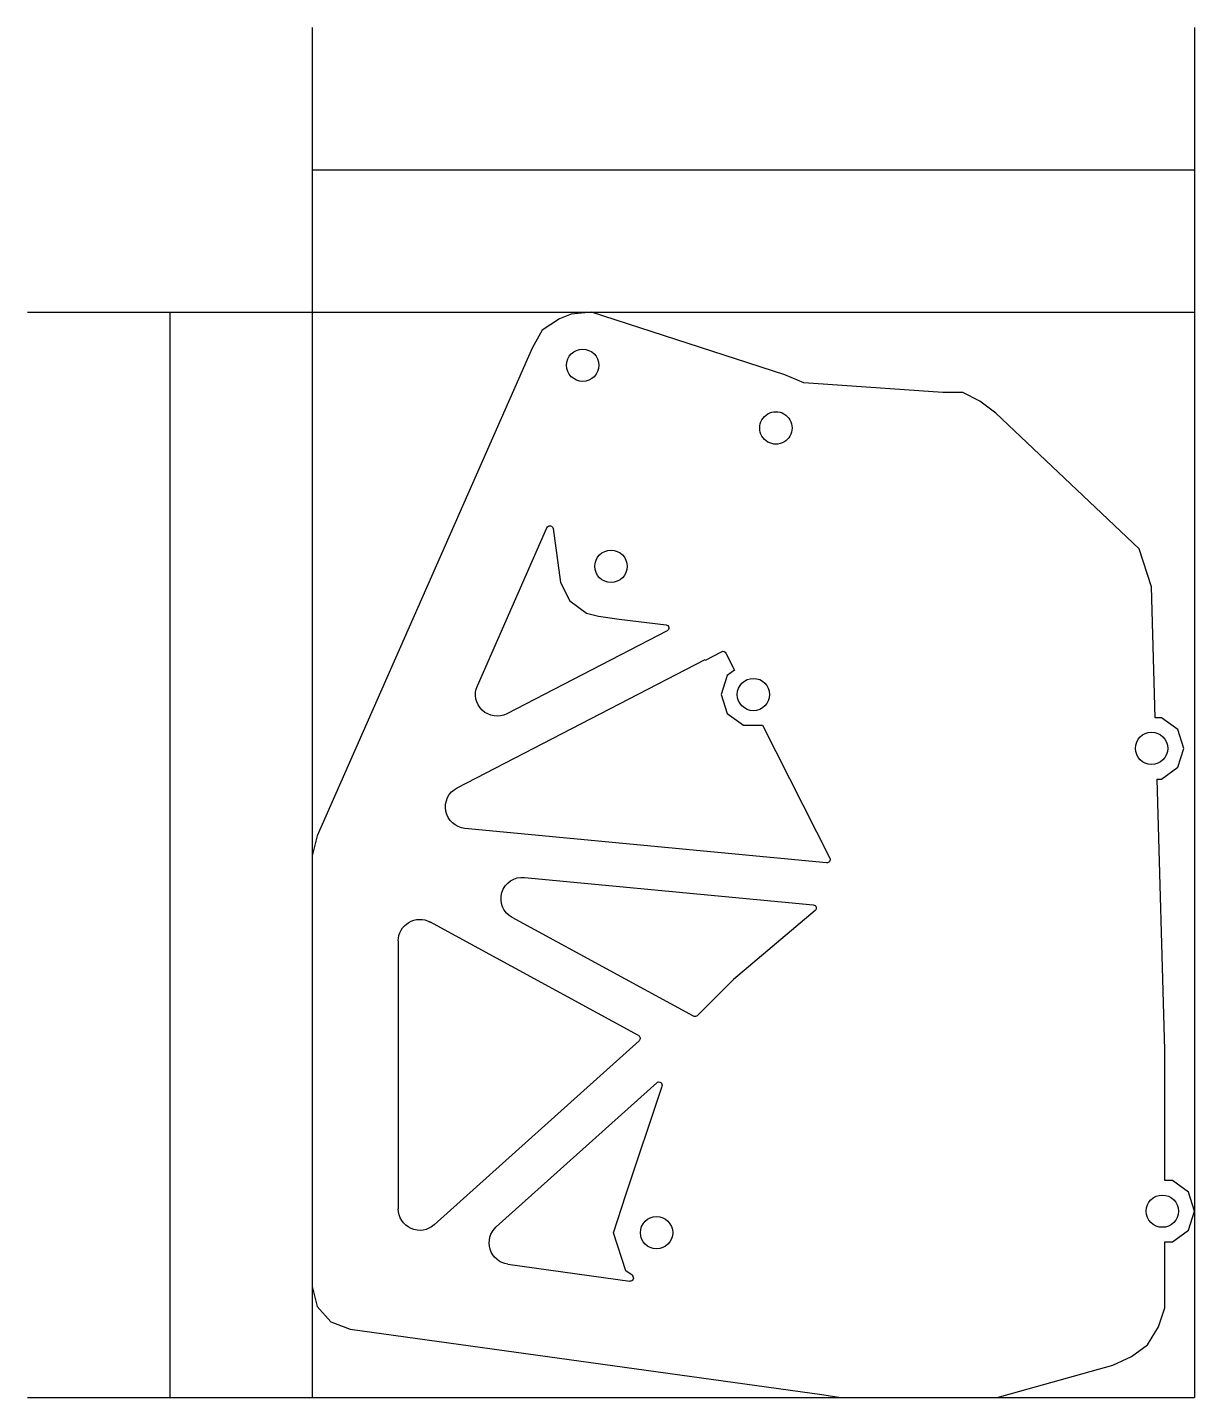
# Model space of a CAD drawing. Header units: millimetres. Extents: x 0 to 108, y -127 to 0.
import ezdxf

# ---------------------------------------------------------------- set-up
doc = ezdxf.new("R2010")
doc.units = ezdxf.units.MM
doc.layers.get('0').update_dxf_attribs({"linetype": 'CONTINUOUS'})

msp = doc.modelspace()

# ---------------------------------------------------------------- linework, layer by layer
for p, q in [((26.46, 0), (26.46, -127.3)), ((26.46, 0), (26.46, -127.3)), ((108.46, 0), (108.46, -127.3)), ((108.46, 0), (108.46, -127.3)), ((26.46, -13.23), (108.46, -13.23)), ((26.46, -13.23), (108.46, -13.23)), ((0, -26.46), (108.46, -26.46)), ((0, -26.46), (108.46, -26.46)), ((13.23, -26.46), (13.23, -127.3)), ((13.23, -26.46), (13.23, -127.3)), ((56.79, -93.65), (37.41, -83.11)), ((34.46, -84.87), (34.46, -109.76)), ((37.79, -111.25), (56.85, -94.14)), ((58.48, -98.05), (43.57, -111.43)), ((55.6, -108.45), (58.97, -98.37)), ((54.46, -111.98), (55.6, -108.45)), ((55.6, -115.51), (54.46, -111.98)), ((44.63, -114.9), (55.97, -116.47)), ((56.19, -115.93), (55.6, -115.51)), ((0, -127.3), (108.46, -127.3)), ((0, -127.3), (108.46, -127.3))]:
    msp.add_line(p, q)
msp.add_lwpolyline([(73.81, -127.02), (75.58, -127.3), (90.11, -127.3), (100.86, -124.3), (102.58, -123.48), (104.08, -122.39), (105.11, -120.73), (105.68, -118.97), (105.68, -112.83), (106.39, -112.83), (107.89, -111.74), (108.46, -109.98), (107.89, -108.22), (106.39, -107.13), (105.68, -107.13), (105.68, -95), (104.97, -69.83), (105.39, -69.83), (106.89, -68.74), (107.46, -66.98), (106.89, -65.22), (105.39, -64.13), (104.8, -64.13), (104.46, -51.98), (103.31, -48.45), (90, -35.83), (88.5, -34.74), (86.91, -33.91), (85.05, -33.91), (72.15, -33.01), (70.38, -32.29), (52.43, -26.46), (50.53, -26.64), (49.44, -27.08), (47.83, -28.12), (46.9, -29.79), (26.92, -75.12), (26.46, -76.98), (26.46, -116.98), (26.92, -118.84), (28.19, -120.27), (29.98, -120.95)], close=True)
for points in [[(59.44, -56.06), (44.56, -63.76), (44.56, -63.76, -0.707465), (41.81, -61.17), (48.28, -46.49, -0.755029), (48.85, -46.57), (49.55, -51.57), (50.4, -53.28), (51.94, -54.41), (53.08, -54.7), (54.98, -54.98), (59.34, -55.5, -0.739057)], [(39.93, -70.65), (62.98, -58.74), (63, -58.78), (64.5, -58, -0.418036), (64.91, -58.13), (65.72, -59.72), (65.03, -60.22), (64.46, -61.98), (65.03, -63.74), (66.53, -64.83), (68.31, -64.83), (74.56, -77.18, -0.590699), (74.26, -77.62), (40.65, -74.42, -0.748384)], [(61.88, -91.87), (45.05, -82.71), (45.05, -82.71, -0.816148), (46.19, -78.97), (73.03, -81.52, -0.664216), (73.19, -82.05), (65.6, -88.45), (62.24, -91.82, -0.332432)]]:
    msp.add_lwpolyline(points, format="xyb", close=True)
at = {"extrusion": (0, 0, -1)}
for centre, radius, start, end in [((-51.6, -31.39), 1.5, 0, 180), ((-51.6, -31.39), 1.5, -180, 0), ((-69.55, -37.21), 1.5, -0.0576, 180.0576), ((-69.55, -37.22), 1.5, -180.0576, 0.0576), ((-54.23, -50.07), 1.5, 0, 180), ((-54.23, -50.07), 1.5, -180, 0), ((-67.46, -61.98), 1.5, 0, 180), ((-67.46, -61.98), 1.5, -180, 0), ((-104.46, -66.98), 1.5, 0, 180), ((-104.46, -66.98), 1.5, -180, 0), ((-36.46, -84.87), 2, -0.0002, 118.554), ((-56.64, -93.92), 0.3, 118.5514, 228.0856), ((-58.68, -98.27), 0.3, 48.081, 198.4352), ((-105.46, -109.98), 1.5, 0, 180), ((-36.46, -109.76), 2, 228.0828, 360), ((-58.46, -111.98), 1.5, 0, 180), ((-105.46, -109.98), 1.5, -180, 0), ((-44.91, -112.92), 2, -82.1212, 48.0836), ((-58.46, -111.98), 1.5, -180, 0), ((-56.01, -116.18), 0.3, 126.0062, 277.8741)]:
    msp.add_arc(centre, radius, start, end, dxfattribs=at)

doc.saveas('drawing.dxf')
